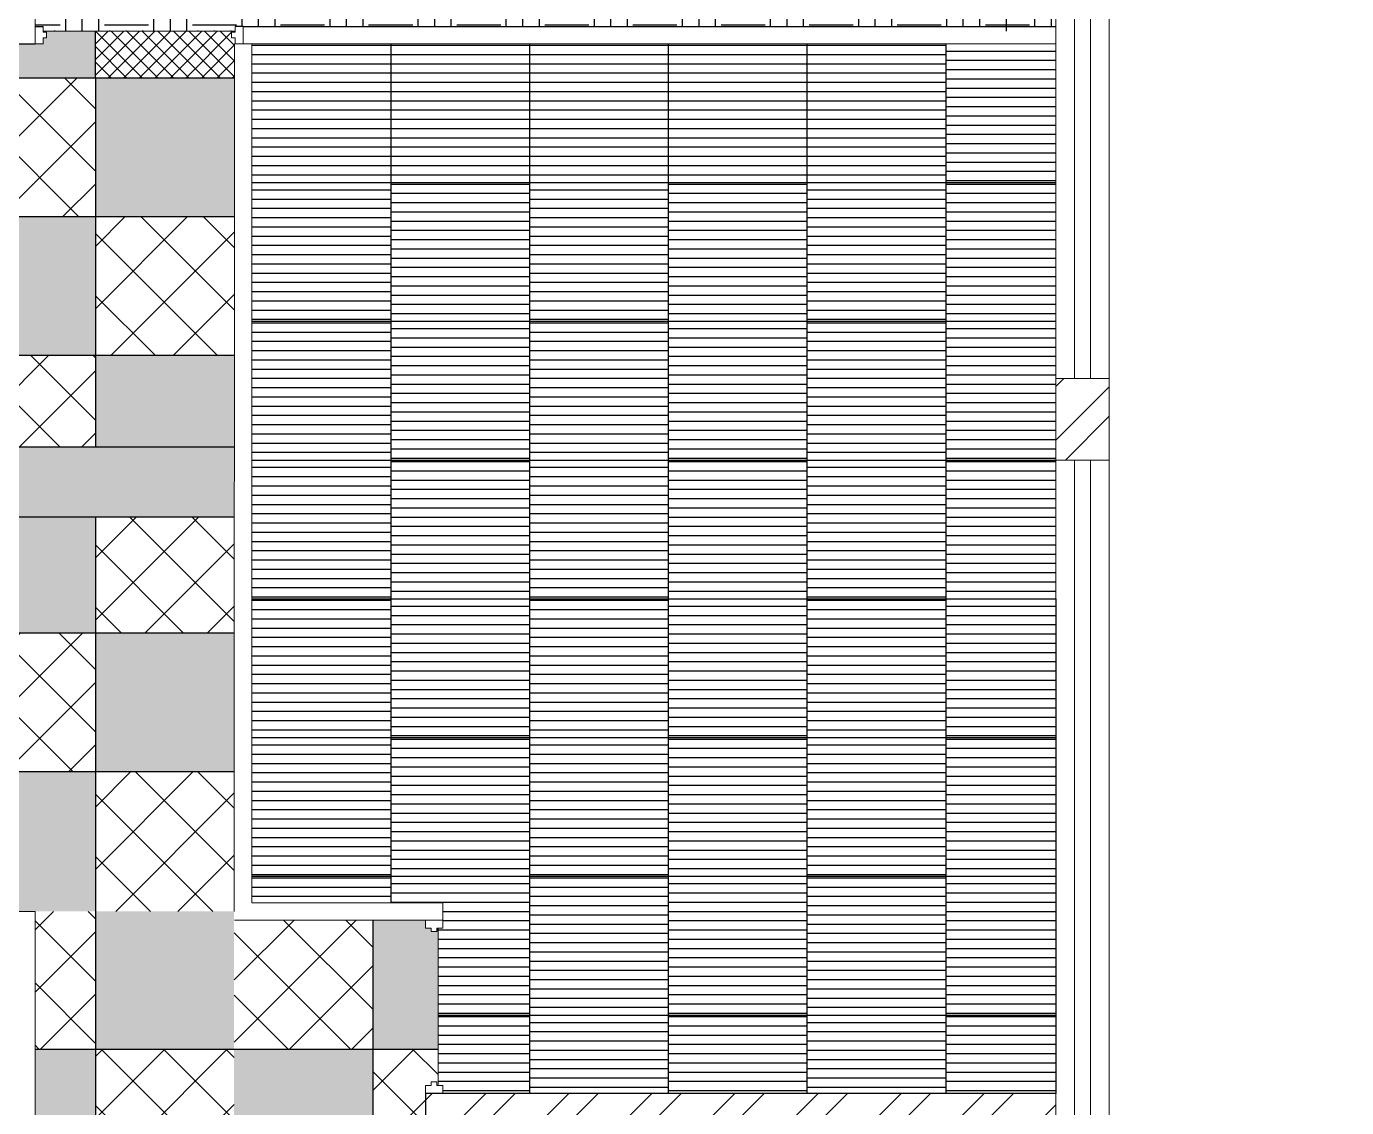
# Model space of a CAD drawing. Header units: millimetres. Extents: x 86441 to 190201, y 16532 to 98188.
# Drawn here: x 161518 to 167228, y 28846 to 33521 of the extents above; entities that cross this region are included whole.
import ezdxf

# ---------------------------------------------------------------- set-up
doc = ezdxf.new("R2010")
doc.units = ezdxf.units.MM
doc.header["$LTSCALE"] = 0.1
doc.layers.add('COLUMN', color=1, linetype='Continuous', lineweight=0)
doc.layers.add('WINDOW', color=5, linetype='Continuous', lineweight=0)
pattern_1 = [(45, (64319.13, 0), (-134.70384, 134.70384), []), (135, (64319.13, 0), (-134.70384, -134.70384), [])]
pattern_2 = [(0, (64319.126, 0), (0, 40), [])]
pattern_3 = [(0, (64319.13, 0), (190.5, 190.5), [190.5, -190.5]), (0, (64319.13, 71.44), (190.5, 190.5), [190.5, -190.5]), (0, (64319.13, 142.88), (190.5, 190.5), [190.5, -190.5]), (90, (64342.94, 166.69), (-190.5, 190.5), [190.5, -190.5]), (90, (64414.38, 166.69), (-190.5, 190.5), [190.5, -190.5]), (90, (64485.81, 166.69), (-190.5, 190.5), [190.5, -190.5])]

msp = doc.modelspace()

# ---------------------------------------------------------------- hatches: boundary and pattern name
at = {"true_color": 0x4e554b, "transparency": 33554687}
h = msp.add_hatch(dxfattribs=at)
h.set_pattern_fill('EARTH', color=251, scale=30)
h.set_pattern_definition(pattern_3)
h.paths.add_polyline_path([(165970.7, 36946.5), (161555.7, 36946.5), (161555.7, 33521.5), (165970.7, 33521.5)])
h = msp.add_hatch(dxfattribs=at)
h.set_pattern_fill('EARTH', color=251, scale=30)
h.set_pattern_definition(pattern_3)
h.paths.add_polyline_path([(162420.7, 33521.5), (161590.7, 33521.5), (161590.7, 33501.5), (162420.7, 33501.5)])
at = {"true_color": 0xc7c8ca, "transparency": 33554687}
h = msp.add_hatch(color=9, dxfattribs=at)
h.dxf.hatch_style = 1
h.paths.add_polyline_path([(161816.7, 33501.5), (161590.7, 33501.5), (161590.7, 33496.5), (161605.7, 33496.5), (161605.7, 33471.5), (161590.7, 33471.5), (161590.7, 33446.5), (161555.7, 33446.5), (161480.7, 33446.5), (161445.7, 33446.5), (161445.7, 33471.5), (161430.7, 33471.5), (161430.7, 33496.5), (161445.7, 33496.5), (161445.7, 33501.5), (161216.7, 33501.5), (161216.7, 33299.5), (161816.7, 33299.5)])
h.paths.add_polyline_path([(160616.7, 33446.5), (160580.7, 33446.5), (159866.7, 33446.5), (159866.7, 33299.5), (160616.7, 33299.5)])
h = msp.add_hatch(dxfattribs=at)
h.set_pattern_fill('ANSI37', color=9, scale=15)
h.set_pattern_definition([(45, (64319.126, 0), (-33.67596, 33.67596), []), (135, (64319.126, 0), (-33.67596, -33.67596), [])])
h.paths.add_polyline_path([(160616.7, 33471.5), (160615.7, 33471.5), (160615.7, 33446.5), (160616.7, 33446.5)], flags=17)
h.paths.add_polyline_path([(161216.7, 33501.5), (160615.7, 33501.5), (160615.7, 33496.5), (160630.7, 33496.5), (160630.7, 33471.5), (160616.7, 33471.5), (160616.7, 33299.5), (161216.7, 33299.5)])
h.paths.add_polyline_path([(162418.7, 33446.5), (162420.7, 33446.5), (162420.7, 33471.5), (162405.7, 33471.5), (162405.7, 33496.5), (162420.7, 33496.5), (162420.7, 33501.5), (161816.7, 33501.5), (161816.7, 33299.5), (162418.7, 33299.5)])
at = {"true_color": 0x000000, "transparency": 33554687}
h = msp.add_hatch(dxfattribs=at)
h.set_pattern_fill('_USER', color=18, scale=40, pattern_type=0)
h.set_pattern_definition([(0, (64319.126, 13014.897), (0, 40), [])])
h.paths.add_polyline_path([(165970.7, 33446.5), (165493.7, 33446.5), (165493.7, 32846.5), (165970.7, 32846.5)])
h.paths.add_polyline_path([(165493.7, 32846.5), (164893.7, 32846.5), (164893.7, 32246.5), (165493.7, 32246.5)])
h.paths.add_polyline_path([(164293.7, 32846.5), (163693.7, 32846.5), (163693.7, 32246.5), (164293.7, 32246.5)])
h.paths.add_polyline_path([(163093.7, 32846.5), (162493.7, 32846.5), (162493.7, 32246.5), (163093.7, 32246.5)])
h.paths.add_polyline_path([(163693.7, 32246.5), (163093.7, 32246.5), (163093.7, 31646.5), (163693.7, 31646.5)])
h.paths.add_polyline_path([(164893.7, 32246.5), (164293.7, 32246.5), (164293.7, 31646.5), (164893.7, 31646.5)])
h.paths.add_polyline_path([(165970.7, 32246.5), (165493.7, 32246.5), (165493.7, 31646.5), (165970.7, 31646.5)])
h.paths.add_polyline_path([(163093.7, 31646.5), (162493.7, 31646.5), (162493.7, 31046.5), (163093.7, 31046.5)])
h.paths.add_polyline_path([(164293.7, 31646.5), (163693.7, 31646.5), (163693.7, 31046.5), (164293.7, 31046.5)])
h.paths.add_polyline_path([(165493.7, 31646.5), (164893.7, 31646.5), (164893.7, 31046.5), (165493.7, 31046.5)])
h.paths.add_polyline_path([(163693.7, 31046.5), (163093.7, 31046.5), (163093.7, 30446.5), (163693.7, 30446.5)])
h.paths.add_polyline_path([(164893.7, 31046.5), (164293.7, 31046.5), (164293.7, 30446.5), (164893.7, 30446.5)])
h.paths.add_polyline_path([(165970.7, 31046.5), (165493.7, 31046.5), (165493.7, 30446.5), (165970.7, 30446.5)])
h.paths.add_polyline_path([(163093.7, 30446.5), (162493.7, 30446.5), (162493.7, 29846.5), (163093.7, 29846.5)])
h.paths.add_polyline_path([(164293.7, 30446.5), (163693.7, 30446.5), (163693.7, 29846.5), (164293.7, 29846.5)])
h.paths.add_polyline_path([(165493.7, 30446.5), (164893.7, 30446.5), (164893.7, 29846.5), (165493.7, 29846.5)])
h.paths.add_polyline_path([(163693.7, 29846.5), (163093.7, 29846.5), (163093.7, 29732.5), (163318.7, 29732.5), (163318.7, 29657.5), (163318.7, 29622.5), (163298.7, 29622.5), (163298.7, 29607.5), (163298.7, 29246.5), (163693.7, 29246.5)])
h.paths.add_polyline_path([(164893.7, 29846.5), (164293.7, 29846.5), (164293.7, 29246.5), (164893.7, 29246.5)])
h.paths.add_polyline_path([(165970.7, 29846.5), (165493.7, 29846.5), (165493.7, 29246.5), (165970.7, 29246.5)])
h.paths.add_polyline_path([(165493.7, 29246.5), (164893.7, 29246.5), (164893.7, 28907.5), (165493.7, 28907.5)])
h.paths.add_polyline_path([(164293.7, 29246.5), (163693.7, 29246.5), (163693.7, 28907.5), (164293.7, 28907.5)])
at = {"true_color": 0xc7c8ca, "transparency": 33554687}
h = msp.add_hatch(dxfattribs=at)
h.set_pattern_fill('_USER', color=9, scale=40, pattern_type=0)
h.set_pattern_definition(pattern_2)
h.paths.add_polyline_path([(163093.7, 33446.5), (162493.7, 33446.5), (162493.7, 32846.5), (163093.7, 32846.5)])
at = {"true_color": 0x000000, "transparency": 33554687}
h = msp.add_hatch(dxfattribs=at)
h.set_pattern_fill('_USER', color=18, scale=40, pattern_type=0)
h.set_pattern_definition(pattern_2)
h.paths.add_polyline_path([(163093.7, 32846.5), (163693.7, 32846.5), (163693.7, 33446.5), (163093.7, 33446.5)])
at = {"true_color": 0xc7c8ca, "transparency": 33554687}
h = msp.add_hatch(dxfattribs=at)
h.set_pattern_fill('_USER', color=9, scale=40, pattern_type=0)
h.set_pattern_definition(pattern_2)
h.paths.add_polyline_path([(164293.7, 33446.5), (163693.7, 33446.5), (163693.7, 32846.5), (164293.7, 32846.5)])
at = {"true_color": 0x000000, "transparency": 33554687}
h = msp.add_hatch(dxfattribs=at)
h.set_pattern_fill('_USER', color=18, scale=40, pattern_type=0)
h.set_pattern_definition(pattern_2)
h.paths.add_polyline_path([(164893.7, 32846.5), (164893.7, 33446.5), (164293.7, 33446.5), (164293.7, 32846.5)])
at = {"true_color": 0xc7c8ca, "transparency": 33554687}
h = msp.add_hatch(dxfattribs=at)
h.set_pattern_fill('_USER', color=9, scale=40, pattern_type=0)
h.set_pattern_definition(pattern_2)
h.paths.add_polyline_path([(165493.7, 33446.5), (164893.7, 33446.5), (164893.7, 32846.5), (165493.7, 32846.5)])
h = msp.add_hatch(dxfattribs=at)
h.set_pattern_fill('ANSI37', color=9, scale=60)
h.set_pattern_definition(pattern_1)
h.paths.add_polyline_path([(161816.7, 33299.5), (161216.7, 33299.5), (161216.7, 32699.5), (161816.7, 32699.5)])
h = msp.add_hatch(color=9, dxfattribs=at)
h.dxf.hatch_style = 1
h.paths.add_polyline_path([(162418.7, 33299.5), (161816.7, 33299.5), (161816.7, 32699.5), (162418.7, 32699.5)])
h = msp.add_hatch(dxfattribs=at)
h.set_pattern_fill('_USER', color=9, scale=40, pattern_type=0)
h.set_pattern_definition(pattern_2)
h.paths.add_polyline_path([(163693.7, 32846.5), (163093.7, 32846.5), (163093.7, 32246.5), (163693.7, 32246.5)])
h = msp.add_hatch(dxfattribs=at)
h.set_pattern_fill('_USER', color=9, scale=40, pattern_type=0)
h.set_pattern_definition(pattern_2)
h.paths.add_polyline_path([(164893.7, 32846.5), (164293.7, 32846.5), (164293.7, 32246.5), (164893.7, 32246.5)])
h = msp.add_hatch(dxfattribs=at)
h.set_pattern_fill('_USER', color=9, scale=40, pattern_type=0)
h.set_pattern_definition(pattern_2)
h.paths.add_polyline_path([(165970.7, 32846.5), (165493.7, 32846.5), (165493.7, 32246.5), (165970.7, 32246.5)])
h = msp.add_hatch(color=9, dxfattribs=at)
h.dxf.hatch_style = 1
h.paths.add_polyline_path([(161816.7, 32699.5), (161216.7, 32699.5), (161216.7, 32099.5), (161816.7, 32099.5)])
h = msp.add_hatch(dxfattribs=at)
h.set_pattern_fill('ANSI37', color=9, scale=60)
h.set_pattern_definition(pattern_1)
h.paths.add_polyline_path([(162418.7, 32699.5), (161816.7, 32699.5), (161816.7, 32099.5), (162418.7, 32099.5)])
h = msp.add_hatch(dxfattribs=at)
h.set_pattern_fill('_USER', color=9, scale=40, pattern_type=0)
h.set_pattern_definition(pattern_2)
h.paths.add_polyline_path([(163093.7, 32246.5), (162493.7, 32246.5), (162493.7, 31646.5), (163093.7, 31646.5)])
h = msp.add_hatch(dxfattribs=at)
h.set_pattern_fill('_USER', color=9, scale=40, pattern_type=0)
h.set_pattern_definition(pattern_2)
h.paths.add_polyline_path([(164293.7, 32246.5), (163693.7, 32246.5), (163693.7, 31646.5), (164293.7, 31646.5)])
h = msp.add_hatch(dxfattribs=at)
h.set_pattern_fill('_USER', color=9, scale=40, pattern_type=0)
h.set_pattern_definition(pattern_2)
h.paths.add_polyline_path([(165493.7, 32246.5), (164893.7, 32246.5), (164893.7, 31646.5), (165493.7, 31646.5)])
h = msp.add_hatch(dxfattribs=at)
h.set_pattern_fill('ANSI37', color=9, scale=60)
h.set_pattern_definition(pattern_1)
h.paths.add_polyline_path([(161816.7, 32099.5), (161216.7, 32099.5), (161216.7, 31499.5), (161253.7, 31499.5), (161253.7, 31703.5), (161816.7, 31703.5)])
h = msp.add_hatch(color=9, dxfattribs=at)
h.dxf.hatch_style = 1
h.paths.add_polyline_path([(162418.7, 32099.5), (161816.7, 32099.5), (161816.7, 31703.5), (162418.7, 31703.5)])
h = msp.add_hatch(dxfattribs=at)
h.set_pattern_fill('_USER', color=9, scale=40, pattern_type=0)
h.set_pattern_definition(pattern_2)
h.paths.add_polyline_path([(163693.7, 31646.5), (163093.7, 31646.5), (163093.7, 31046.5), (163693.7, 31046.5)])
h = msp.add_hatch(dxfattribs=at)
h.set_pattern_fill('_USER', color=9, scale=40, pattern_type=0)
h.set_pattern_definition(pattern_2)
h.paths.add_polyline_path([(164893.7, 31646.5), (164293.7, 31646.5), (164293.7, 31046.5), (164893.7, 31046.5)])
h = msp.add_hatch(dxfattribs=at)
h.set_pattern_fill('_USER', color=9, scale=40, pattern_type=0)
h.set_pattern_definition(pattern_2)
h.paths.add_polyline_path([(165970.7, 31646.5), (165493.7, 31646.5), (165493.7, 31046.5), (165970.7, 31046.5)])
h = msp.add_hatch(color=9, dxfattribs=at)
h.dxf.hatch_style = 1
h.paths.add_polyline_path([(161816.7, 31401.5), (161253.7, 31401.5), (161253.7, 31499.5), (161216.7, 31499.5), (161216.7, 30899.5), (161816.7, 30899.5)])
h = msp.add_hatch(dxfattribs=at)
h.set_pattern_fill('ANSI37', color=9, scale=60)
h.set_pattern_definition(pattern_1)
h.paths.add_polyline_path([(162416.7, 31401.5), (161816.7, 31401.5), (161816.7, 30899.5), (162416.7, 30899.5)])
h = msp.add_hatch(dxfattribs=at)
h.set_pattern_fill('_USER', color=9, scale=40, pattern_type=0)
h.set_pattern_definition(pattern_2)
h.paths.add_polyline_path([(163093.7, 31046.5), (162493.7, 31046.5), (162493.7, 30446.5), (163093.7, 30446.5)])
h = msp.add_hatch(dxfattribs=at)
h.set_pattern_fill('_USER', color=9, scale=40, pattern_type=0)
h.set_pattern_definition(pattern_2)
h.paths.add_polyline_path([(164293.7, 31046.5), (163693.7, 31046.5), (163693.7, 30446.5), (164293.7, 30446.5)])
h = msp.add_hatch(dxfattribs=at)
h.set_pattern_fill('_USER', color=9, scale=40, pattern_type=0)
h.set_pattern_definition(pattern_2)
h.paths.add_polyline_path([(165493.7, 31046.5), (164893.7, 31046.5), (164893.7, 30446.5), (165493.7, 30446.5)])
h = msp.add_hatch(dxfattribs=at)
h.set_pattern_fill('ANSI37', color=9, scale=60)
h.set_pattern_definition(pattern_1)
h.paths.add_polyline_path([(161816.7, 30899.5), (161216.7, 30899.5), (161216.7, 30299.5), (161816.7, 30299.5)])
h = msp.add_hatch(color=9, dxfattribs=at)
h.dxf.hatch_style = 1
h.paths.add_polyline_path([(162416.7, 30899.5), (161816.7, 30899.5), (161816.7, 30299.5), (162416.7, 30299.5)])
h = msp.add_hatch(dxfattribs=at)
h.set_pattern_fill('_USER', color=9, scale=40, pattern_type=0)
h.set_pattern_definition(pattern_2)
h.paths.add_polyline_path([(163693.7, 30446.5), (163093.7, 30446.5), (163093.7, 29846.5), (163693.7, 29846.5)])
h = msp.add_hatch(dxfattribs=at)
h.set_pattern_fill('_USER', color=9, scale=40, pattern_type=0)
h.set_pattern_definition(pattern_2)
h.paths.add_polyline_path([(164893.7, 30446.5), (164293.7, 30446.5), (164293.7, 29846.5), (164893.7, 29846.5)])
h = msp.add_hatch(dxfattribs=at)
h.set_pattern_fill('_USER', color=9, scale=40, pattern_type=0)
h.set_pattern_definition(pattern_2)
h.paths.add_polyline_path([(165970.7, 30446.5), (165493.7, 30446.5), (165493.7, 29846.5), (165970.7, 29846.5)])
h = msp.add_hatch(color=9, dxfattribs=at)
h.dxf.hatch_style = 1
h.paths.add_polyline_path([(161816.7, 30299.5), (161216.7, 30299.5), (161216.7, 29694.5), (161816.7, 29694.5)])
h = msp.add_hatch(dxfattribs=at)
h.set_pattern_fill('ANSI37', color=9, scale=60)
h.set_pattern_definition(pattern_1)
h.paths.add_polyline_path([(162416.7, 30299.5), (161816.7, 30299.5), (161816.7, 29694.5), (162416.7, 29694.5)])
h = msp.add_hatch(dxfattribs=at)
h.set_pattern_fill('_USER', color=9, scale=40, pattern_type=0)
h.set_pattern_definition(pattern_2)
h.paths.add_polyline_path([(163093.7, 29846.5), (162493.7, 29846.5), (162493.7, 29732.5), (163093.7, 29732.5)])
h = msp.add_hatch(dxfattribs=at)
h.set_pattern_fill('_USER', color=9, scale=40, pattern_type=0)
h.set_pattern_definition(pattern_2)
h.paths.add_polyline_path([(164293.7, 29846.5), (163693.7, 29846.5), (163693.7, 29246.5), (164293.7, 29246.5)])
h = msp.add_hatch(dxfattribs=at)
h.set_pattern_fill('_USER', color=9, scale=40, pattern_type=0)
h.set_pattern_definition(pattern_2)
h.paths.add_polyline_path([(165493.7, 29846.5), (164893.7, 29846.5), (164893.7, 29246.5), (165493.7, 29246.5)])
h = msp.add_hatch(dxfattribs=at)
h.set_pattern_fill('ANSI37', color=9, scale=60)
h.set_pattern_definition(pattern_1)
h.paths.add_polyline_path([(161816.7, 29694.5), (161555.7, 29694.5), (161555.7, 29099.5), (161816.7, 29099.5)])
h = msp.add_hatch(color=9, dxfattribs=at)
h.dxf.hatch_style = 1
h.paths.add_polyline_path([(162416.7, 29694.5), (161816.7, 29694.5), (161816.7, 29099.5), (162416.7, 29099.5)])
h = msp.add_hatch(dxfattribs=at)
h.set_pattern_fill('ANSI37', color=9, scale=60)
h.set_pattern_definition(pattern_1)
h.paths.add_polyline_path([(163016.7, 29657.5), (162416.7, 29657.5), (162416.7, 29099.5), (163016.7, 29099.5)])
h = msp.add_hatch(color=9, dxfattribs=at)
h.dxf.hatch_style = 1
h.paths.add_polyline_path([(163298.7, 29607.5), (163268.7, 29607.5), (163268.7, 29622.5), (163243.7, 29622.5), (163243.7, 29657.5), (163016.7, 29657.5), (163016.7, 29099.5), (163298.7, 29099.5)])
h = msp.add_hatch(color=9, dxfattribs=at)
h.dxf.hatch_style = 1
h.paths.add_polyline_path([(163298.7, 29622.5), (163293.7, 29622.5), (163293.7, 29607.5), (163298.7, 29607.5)], flags=17)
h = msp.add_hatch(dxfattribs=at)
h.set_pattern_fill('_USER', color=9, scale=40, pattern_type=0)
h.set_pattern_definition(pattern_2)
h.paths.add_polyline_path([(163693.7, 29246.5), (163298.7, 29246.5), (163298.7, 28942.5), (163318.7, 28942.5), (163318.7, 28907.5), (163693.7, 28907.5)])
h = msp.add_hatch(dxfattribs=at)
h.set_pattern_fill('_USER', color=9, scale=40, pattern_type=0)
h.set_pattern_definition(pattern_2)
h.paths.add_polyline_path([(164893.7, 29246.5), (164293.7, 29246.5), (164293.7, 28907.5), (164893.7, 28907.5)])
h = msp.add_hatch(dxfattribs=at)
h.set_pattern_fill('_USER', color=9, scale=40, pattern_type=0)
h.set_pattern_definition(pattern_2)
h.paths.add_polyline_path([(165970.7, 29246.5), (165493.7, 29246.5), (165493.7, 28907.5), (165970.7, 28907.5)])
h = msp.add_hatch(color=9, dxfattribs=at)
h.dxf.hatch_style = 1
h.paths.add_polyline_path([(161816.7, 29099.5), (161555.7, 29099.5), (161555.7, 28499.5), (161816.7, 28499.5)])
h = msp.add_hatch(dxfattribs=at)
h.set_pattern_fill('ANSI37', color=9, scale=60)
h.set_pattern_definition(pattern_1)
h.paths.add_polyline_path([(162416.7, 29099.5), (161816.7, 29099.5), (161816.7, 28499.5), (162416.7, 28499.5)])
h = msp.add_hatch(color=9, dxfattribs=at)
h.dxf.hatch_style = 1
h.paths.add_polyline_path([(163016.7, 29099.5), (162416.7, 29099.5), (162416.7, 28499.5), (163016.7, 28499.5)])
h = msp.add_hatch(dxfattribs=at)
h.set_pattern_fill('ANSI37', color=9, scale=60)
h.set_pattern_definition(pattern_1)
h.paths.add_polyline_path([(163616.7, 28757.5), (163243.7, 28757.5), (163243.7, 28907.5), (163243.7, 28942.5), (163268.7, 28942.5), (163268.7, 28957.5), (163293.7, 28957.5), (163293.7, 28942.5), (163298.7, 28942.5), (163298.7, 29099.5), (163016.7, 29099.5), (163016.7, 28499.5), (163616.7, 28499.5)])
at = {"layer": 'COLUMN', "true_color": 0xed1f24, "transparency": 33554687}
h = msp.add_hatch(dxfattribs=at)
h.set_pattern_fill('AR-CONC', color=240, scale=2)
h.set_pattern_definition([(50, (64319.13, 0), (364.36934, -31.8782), [38.1, -419.1]), (355, (64319.13, 0), (-70.4868, 382.1137), [30.48, -335.2812]), (100.45144, (64349.5, -2.66), (293.8825, 350.2355), [32.38, -356.1805]), (46.1842, (64319.13, 101.6), (542.158, -84.0847), [57.15, -628.65]), (96.63556, (64364.3, 94.6), (474.8083, 494.8522), [48.57, -534.2712]), (351.18415, (64319.1, 101.6), (474.8083, 494.8522), [45.72, -502.9195]), (21, (64369.93, 76.2), (303.2288, -204.5304), [38.1, -419.1]), (326, (64369.93, 76.2), (123.604, 368.3759), [30.48, -335.28]), (71.45144, (64395.2, 59.16), (426.8328, 163.8455), [32.38, -356.1799]), (37.5, (64319.13, 0), (6.1772, 169.11008), [0, -331.216, 0, -340.36, 0, -336.55]), (7.5, (64319.13, 0), (133.63933, 200.36115), [0, -194.056, 0, -323.596, 0, -128.27]), (327.5, (64205.84, 0), (271.18119, -11.45749), [0, -127, 0, -396.24, 0, -525.78]), (317.5, (64155.04, 0), (296.25836, 50.853), [0, -165.1, 0, -263.144, 0, -373.38])])
h.paths.add_polyline_path([(171882, 31963.6), (170717, 31963.6), (170717, 31661.6), (171882, 31661.6)])
h.paths.add_polyline_path([(162418.7, 31703.5), (161253.7, 31703.5), (161253.7, 31401.5), (162416.7, 31401.5)])
h.paths.add_polyline_path([(153621.7, 37176.5), (152341.7, 37176.5), (152341.7, 36797.5), (153621.7, 36797.5), (153621.7, 36823.4)])
h.paths.add_polyline_path([(166967.7, 26766.5), (166584.7, 26766.5), (166584.7, 25535.5), (166967.7, 25535.5)])
h.paths.add_polyline_path([(161555.7, 26699.5), (161253.7, 26699.5), (161253.7, 25535.5), (161555.7, 25535.5)])
h.paths.add_polyline_path([(157693.7, 27633.5), (157391.7, 27633.5), (157391.7, 26469.5), (157693.7, 26469.5)])
h.paths.add_polyline_path([(153621.7, 26848.5), (152341.7, 26848.5), (152341.7, 26469.5), (153621.7, 26469.5)])
h.paths.add_polyline_path([(157693.7, 36946.5), (157693.7, 37176.5), (157391.7, 37176.5), (157391.7, 36012.5), (157693.7, 36012.5)])
h.paths.add_polyline_path([(161555.7, 37176.5), (161253.7, 37176.5), (161253.7, 36012.5), (161555.7, 36012.5)])
h.paths.add_polyline_path([(176431, 27026.6), (176201, 27026.6), (176048, 27026.6), (176048, 26689.3), (176048, 26025.6), (176048, 25795.6), (176431, 25795.6)])
h.paths.add_polyline_path([(171019, 27364.6), (170792, 27364.6), (170717, 27364.6), (170717, 26959.6), (170717, 25795.6), (171019, 25795.6), (171019, 26025.6)])
h.paths.add_polyline_path([(171019, 37206.6), (171019, 37436.6), (170717, 37436.6), (170717, 36272.6), (170792, 36272.6), (170792, 36273.4), (171019, 36273.4), (171019, 36937)])
at = {"layer": 'COLUMN', "lineweight": 9, "true_color": 0x636466, "transparency": 33554687}
h = msp.add_hatch(dxfattribs=at)
h.set_pattern_fill('STEEL', color=251, scale=80)
h.set_pattern_definition([(45, (64319.13, 0), (-179.6051, 179.6051), []), (45, (64319.13, 127), (-179.6051, 179.6051), [])])
h.paths.add_polyline_path([(164595.2, 27066.5), (164255.7, 27066.5), (164255.7, 26916.5), (164595.2, 26916.5)])
h.paths.add_polyline_path([(174507, 33556.3), (174357, 33556.3), (174357, 32406.3), (174507, 32406.3)], flags=17)
h.paths.add_polyline_path([(173607, 32556.3), (172557, 32556.3), (172557, 32406.3), (173607, 32406.3)], flags=17)
h.paths.add_polyline_path([(165970.7, 28907.5), (163243.7, 28907.5), (163243.7, 28757.5), (165970.7, 28757.5)])
h.paths.add_polyline_path([(164255.7, 26699.5), (164255.7, 26959.9), (164105.7, 26959.9), (164105.7, 26699.5), (164105.7, 25765.5), (164255.7, 25765.5)])
h.paths.add_polyline_path([(165495.2, 26965.5), (165345.2, 26965.5), (165345.2, 25765.5), (165495.2, 25765.5), (165495.2, 26266)])
h.paths.add_polyline_path([(164105.7, 26857.5), (163655.7, 26857.5), (163655.7, 26707.5), (164105.7, 26707.5)])
h.paths.add_polyline_path([(164255.7, 27857.5), (164105.7, 27857.5), (164105.7, 27472), (164255.7, 27472)])
h.paths.add_polyline_path([(164105.7, 27857.5), (162455.7, 27857.5), (162455.7, 27707.5), (164105.7, 27707.5)])
h.paths.add_polyline_path([(162905.7, 27707.5), (162755.7, 27707.5), (162755.7, 26707.5), (162905.7, 26707.5), (162905.7, 26857.5)])
h.paths.add_polyline_path([(166737.7, 27066.5), (166584.7, 27066.5), (166245.2, 27066.5), (166245.2, 26916.5), (166584.7, 26916.5), (166737.7, 26916.5)], flags=17)
h.paths.add_polyline_path([(157391.7, 26699.5), (153621.7, 26699.5), (153621.7, 26469.5), (157391.7, 26469.5)])
h.paths.add_polyline_path([(161253.7, 26699.5), (160954.7, 26699.5), (160954.7, 26469.5), (161253.7, 26469.5)])
h.paths.add_polyline_path([(158065.7, 26699.5), (157693.7, 26699.5), (157693.7, 26469.5), (158065.7, 26469.5)])
h.paths.add_polyline_path([(166584.7, 25765.5), (166309.8, 25765.5), (166309.8, 25535.5), (166584.7, 25535.5)])
h.paths.add_polyline_path([(165770.1, 25765.5), (165070.3, 25765.5), (165070.3, 25535.5), (165770.1, 25535.5)])
h.paths.add_polyline_path([(164524.9, 25765.5), (161555.7, 25765.5), (161555.7, 25535.5), (164524.9, 25535.5)])
h.paths.add_polyline_path([(166200.7, 28757.5), (165970.7, 28757.5), (165970.7, 28041.5), (166737.7, 28041.5), (166737.7, 26768.5), (166967.7, 26768.5), (166967.7, 28271.5), (166200.7, 28271.5)])
h.paths.add_polyline_path([(166200.7, 31999.5), (165970.7, 31999.5), (165970.7, 31646.5), (166200.7, 31646.5)])
h.paths.add_polyline_path([(166200.7, 37176.5), (165970.7, 37176.5), (165206.7, 37176.5), (165206.7, 36946.5), (165970.7, 36946.5), (165970.7, 34888.5), (166200.7, 34888.5)])
h.paths.add_polyline_path([(162317.7, 37176.5), (161555.7, 37176.5), (161555.7, 36946.5), (162317.7, 36946.5)])
h.paths.add_polyline_path([(158065.7, 37176.5), (157693.7, 37176.5), (157693.7, 36946.5), (158065.7, 36946.5)])
h.paths.add_polyline_path([(161253.7, 37176.5), (160954.7, 37176.5), (160954.7, 36946.5), (161253.7, 36946.5)])
h.paths.add_polyline_path([(157391.7, 37176.5), (153621.7, 37176.5), (153621.7, 36946.5), (157391.7, 36946.5)])
edge = h.paths.add_edge_path()
edge.add_line((176201, 27026.6), (176431, 27026.6))
edge.add_line((176204.2, 28299.9), (176201, 27021.1))
edge.add_line((176431, 28531.6), (176431, 27026.6))
edge.add_line((175664, 28531.6), (176431, 28531.6))
edge.add_line((175434.1, 28301.6), (176204.2, 28299.9))
edge.add_line((175664, 37436.6), (175664, 28531.6))
edge.add_line((175434.1, 37206.6), (175434.1, 28301.6))
edge.add_line((171019, 37436.6), (175664, 37436.6))
edge.add_line((171019, 37206.6), (175434.1, 37206.6))
edge.add_line((171019, 37436.6), (171019, 37206.6))
h.paths.add_polyline_path([(176048, 26025.6), (176048, 25795.6), (171019, 25795.6), (171019, 26025.6)])

# ---------------------------------------------------------------- linework, layer by layer
at = {"color": 18, "lineweight": 5, "true_color": 0x000000, "transparency": 33554687}
for p, q in [((166200.7, 37176.5), (166200.7, 28271.5)), ((165970.7, 33446.5), (165970.7, 36946.5)), ((165970.7, 31644), (165970.7, 33446.5)), ((165970.7, 31644), (165970.7, 31046.5)), ((165970.7, 31046.5), (165970.7, 30446.5)), ((165970.7, 30446.5), (165970.7, 28041.5))]:
    msp.add_line(p, q, dxfattribs=at)
at = {"color": 251, "true_color": 0x696969, "transparency": 33554687}
msp.add_line((165755.7, 36946.5), (165755.7, 33501.5), dxfattribs=at)
at = {"color": 25, "lineweight": 9, "transparency": 33554687}
for p, q in [((161555.7, 36012.5), (161555.7, 33521.5)), ((161555.7, 33521.5), (161555.7, 33446.5)), ((161590.7, 33521.5), (161590.7, 33496.5)), ((162420.7, 33521.5), (162420.7, 33496.5)), ((162455.7, 33521.5), (162455.7, 33446.5)), ((162455.7, 33521.5), (165970.7, 33521.5)), ((161590.7, 33496.5), (161605.7, 33496.5)), ((161590.7, 33446.5), (161590.7, 33471.5)), ((161590.7, 33471.5), (161605.7, 33471.5)), ((161605.7, 33496.5), (161605.7, 33471.5)), ((162420.7, 33496.5), (162405.7, 33496.5)), ((162405.7, 33496.5), (162405.7, 33471.5)), ((162420.7, 33471.5), (162405.7, 33471.5)), ((162420.7, 33446.5), (162420.7, 33471.5)), ((161555.7, 33446.5), (161590.7, 33446.5)), ((162418.7, 33446.5), (165970.7, 33446.5)), ((162418.7, 33446.5), (162418.7, 31703.5)), ((162455.7, 33446.5), (162420.7, 33446.5)), ((162493.7, 33446.5), (162493.7, 29732.5)), ((162416.7, 31401.5), (162416.7, 29694.5)), ((163318.7, 29732.5), (162493.7, 29732.5)), ((163318.7, 29732.5), (163318.7, 29657.5)), ((163243.7, 29657.5), (162418.7, 29657.5)), ((162493.7, 29657.5), (163243.7, 29657.5)), ((163318.7, 29657.5), (163243.7, 29657.5)), ((163243.7, 29657.5), (163243.7, 29622.5)), ((163318.7, 29657.5), (163318.7, 29622.5)), ((163243.7, 29622.5), (163268.7, 29622.5)), ((163268.7, 29622.5), (163268.7, 29607.5)), ((163293.7, 29607.5), (163268.7, 29607.5)), ((163318.7, 29622.5), (163293.7, 29622.5)), ((163293.7, 29622.5), (163293.7, 29607.5)), ((163298.7, 29622.5), (163298.7, 29607.5)), ((163298.7, 28942.5), (163298.7, 29617.5)), ((163268.7, 28942.5), (163268.7, 28957.5)), ((163293.7, 28957.5), (163268.7, 28957.5)), ((163293.7, 28942.5), (163293.7, 28957.5)), ((163243.7, 28942.5), (163268.7, 28942.5)), ((163243.7, 28907.5), (163243.7, 28942.5)), ((163318.7, 28907.5), (163243.7, 28907.5)), ((163318.7, 28942.5), (163293.7, 28942.5)), ((163318.7, 28907.5), (163318.7, 28942.5))]:
    msp.add_line(p, q, dxfattribs=at)
at = {"color": 7, "true_color": 0xffffff, "transparency": 33554687}
for p, q in [((161555.7, 33521.5), (161590.7, 33521.5)), ((161590.7, 33521.5), (161590.7, 33521.5)), ((162420.7, 33521.5), (162420.7, 33521.5)), ((162455.7, 33521.5), (162420.7, 33521.5)), ((161816.7, 33299.5), (161816.7, 33501.5)), ((163318.7, 29622.5), (163318.7, 29622.5)), ((163318.7, 28942.5), (163318.7, 28942.5))]:
    msp.add_line(p, q, dxfattribs=at)
at = {"color": 25, "lineweight": 5, "transparency": 33554687}
msp.add_line((162420.7, 33521.5), (162455.7, 33521.5), dxfattribs=at)
at = {"transparency": 33554687}
for p, q in [((162455.7, 33521.5), (165970.7, 33521.5)), ((161480.7, 33446.5), (161555.7, 33446.5)), ((161253.7, 31703.5), (162418.7, 31703.5)), ((161253.7, 31401.5), (162418.7, 31401.5)), ((165970.7, 28907.5), (163243.7, 28907.5)), ((163243.7, 28907.5), (163243.7, 28757.5))]:
    msp.add_line(p, q, dxfattribs=at)
at = {"color": 25, "lineweight": 0, "transparency": 33554687}
msp.add_line((161590.7, 33501.5), (162420.7, 33501.5), dxfattribs=at)
at = {"color": 159, "lineweight": 0, "true_color": 0x22346e, "transparency": 33554687}
msp.add_line((162493.7, 33446.5), (163093.7, 33446.5), dxfattribs=at)
at = {"color": 253, "transparency": 33554687}
for p, q in [((163093.7, 33446.5), (163093.7, 29732.5)), ((163693.7, 33446.5), (163693.7, 28907.5)), ((164293.7, 33446.5), (164293.7, 28907.5)), ((164893.7, 33446.5), (164893.7, 28907.5)), ((165493.7, 33446.5), (165493.7, 28907.5)), ((162493.7, 32846.5), (165970.7, 32846.5)), ((162493.7, 32246.5), (165970.7, 32246.5)), ((162493.7, 31646.5), (165970.7, 31646.5)), ((162493.7, 31046.5), (165970.7, 31046.5)), ((162493.7, 30446.5), (165970.7, 30446.5)), ((162493.7, 29846.5), (165970.7, 29846.5)), ((163298.7, 29246.5), (165970.7, 29246.5))]:
    msp.add_line(p, q, dxfattribs=at)
at = {"color": 9, "true_color": 0xc7c8ca, "transparency": 33554687}
for p, q in [((159866.7, 33299.5), (162418.7, 33299.5)), ((161816.7, 33299.5), (161816.7, 31703.5)), ((159866.7, 32699.5), (162418.7, 32699.5)), ((160111.7, 32099.5), (162418.7, 32099.5)), ((161816.7, 31401.5), (161816.7, 27747.5)), ((160166.7, 30899.5), (162418.7, 30899.5)), ((155196.7, 30299.5), (162418.7, 30299.5)), ((163016.7, 29657.5), (163016.7, 27857.5)), ((161555.7, 29099.5), (163298.7, 29099.5))]:
    msp.add_line(p, q, dxfattribs=at)
at = {"color": 152, "true_color": 0x2776bb, "transparency": 33554687}
for p, q in [((165970.7, 31046.5), (165970.7, 30446.5)), ((165970.7, 30446.5), (165970.7, 29846.5)), ((165970.7, 29846.5), (165970.7, 29246.5)), ((165970.7, 29246.5), (165970.7, 28907.5))]:
    msp.add_line(p, q, dxfattribs=at)
at = {"color": 4, "lineweight": 9, "transparency": 33554687}
msp.add_line((158216.7, 29694.5), (161555.7, 29694.5), dxfattribs=at)
at = {"color": 4, "lineweight": 18, "transparency": 33554687}
msp.add_line((161555.7, 29694.5), (161555.7, 27104.5), dxfattribs=at)
at = {"layer": 'COLUMN', "transparency": 33554687}
for p, q in [((161253.7, 31703.5), (162418.7, 31703.5)), ((162418.7, 31703.5), (162416.7, 31401.5)), ((161253.7, 31401.5), (162416.7, 31401.5))]:
    msp.add_line(p, q, dxfattribs=at)
at = {"layer": 'WINDOW', "transparency": 33554687}
for p, q in [((166050.7, 34888.5), (166050.7, 31999.5)), ((166120.7, 34888.5), (166120.7, 31999.5)), ((165970.7, 31999.5), (166200.7, 31999.5)), ((165970.7, 31646.5), (166200.7, 31646.5)), ((166050.7, 31646.5), (166050.7, 28757.5)), ((166120.7, 31646.5), (166120.7, 28757.5))]:
    msp.add_line(p, q, dxfattribs=at)

doc.saveas('drawing.dxf')
